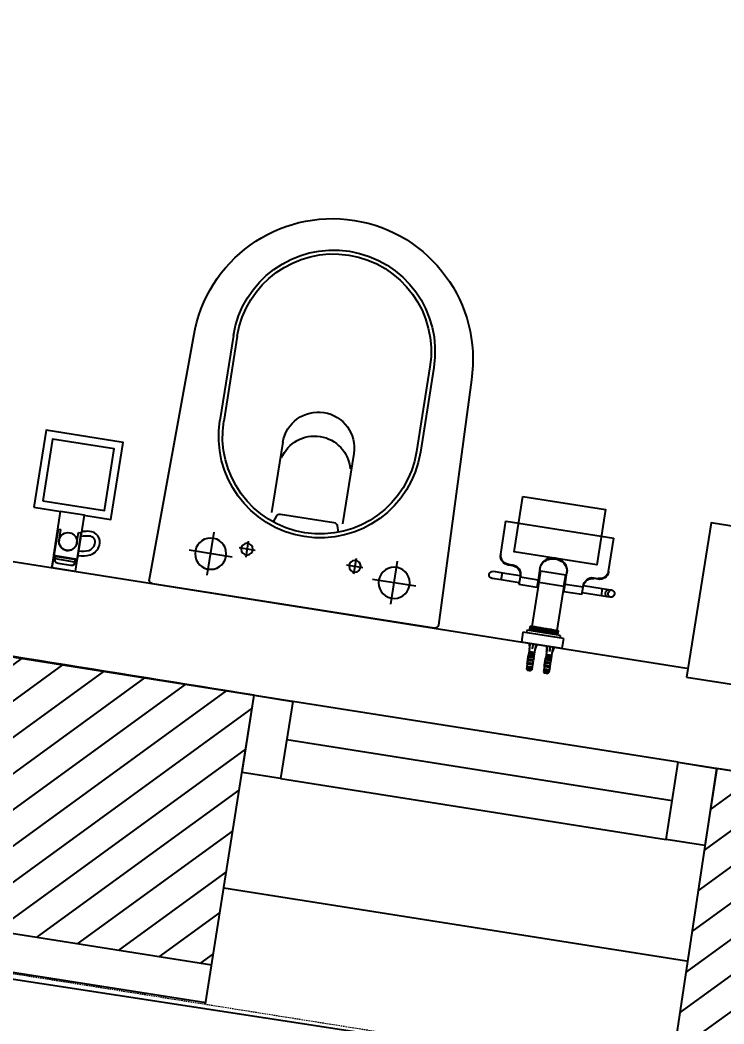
# Model space of a CAD drawing. Extents: x -678889171 to 586587, y -792238163 to 335485.
# Drawn here: x 35863 to 36764, y 42596 to 43882 of the extents above; entities that cross this region are included whole.
import ezdxf

# ---------------------------------------------------------------- set-up
doc = ezdxf.new("R2010")
doc.units = 0
doc.header["$MEASUREMENT"] = 0
doc.set_wipeout_variables(frame=1)
doc.linetypes.add('XR-A-9TH-FLOOR$0$XR-A-CORE$0$$0$HIDDEN-Z', pattern=[3, 2, -1])
doc.linetypes.add('XR-Ducts$0$XR-A-CORE$0$$0$HIDDEN-Z', pattern=[3, 2, -1])
for name, color, linetype in [('XR-A-9TH-FLOOR$0$A-WALL', 252, 'Continuous'), ('XR-A-col-910$0$A-COLS', 252, 'Continuous'), ('XR-A-col-910$0$A-COLS-PATT', 252, 'Continuous'), ('XR-A-ST Cat Walk$0$A-FLOR-STRS', 252, 'Continuous'), ('XR-A-TYP30$0$A-FURN-SANT', 252, 'Continuous'), ('XR-A-TYP30$0$A-WALL', 252, 'Continuous'), ('XR-A-TYP30$0$A-WALL-PRHT', 252, 'Continuous'), ('XR-A-TYP30$0$XR-A-TYP-2-4-6-7-8$0$A-GLAZ', 252, 'Continuous')]:
    doc.layers.add(name, color=color, linetype=linetype)
for name, color, linetype, lineweight in [('XR-A-9TH-FLOOR$0$XR-A-CORE$0$$0$A-DOOR-OVHD', 252, 'XR-A-9TH-FLOOR$0$XR-A-CORE$0$$0$HIDDEN-Z', 9), ('XR-A-col-910$0$MOD-COL', 252, 'Continuous', 50), ('XR-A-TYP30$0$xref units$0$typical-columns$0$A-COLS-CONC-PATT', 252, 'Continuous', 15), ('XR-Ducts$0$XR-A-CORE$0$$0$A-DOOR-OVHD', 252, 'XR-Ducts$0$XR-A-CORE$0$$0$HIDDEN-Z', 9)]:
    doc.layers.add(name, color=color, linetype=linetype, lineweight=lineweight)

# ---------------------------------------------------------------- blocks, each defined once
blk = doc.blocks.new('XR-A-ST Cat Walk')
at = {"layer": 'XR-A-ST Cat Walk$0$A-FLOR-STRS'}
blk.add_lwpolyline([(40106.9, 25815.9), (42385.5, 25457.3), (42882, 28619.7), (41299, 28872.3), (41280.6, 28727.6), (37922.8, 29242.9), (37828.6, 28650.3), (42175.7, 27983.2), (41886.1, 26143.3), (40200.5, 26408.6)], dxfattribs=at)
blk = doc.blocks.new('*U1541')
at = {"layer": 'XR-A-col-910$0$A-COLS-PATT'}
h = blk.add_hatch(dxfattribs=at)
h.set_pattern_fill('ANSI31', color=256, scale=300)
h.set_pattern_definition([(45, (-3150, -50), (-26.516504, 26.516504), [])])
h.paths.add_polyline_path([(-18983.5, 85098.8), (-15333.5, 85098.8), (-15333.5, 84748.8), (-18983.5, 84748.8)])
at = {"layer": 'XR-A-col-910$0$A-COLS'}
blk.add_lwpolyline([(-18983.5, 85098.8), (-15333.5, 85098.8), (-15333.5, 84748.8), (-18983.5, 84748.8)], close=True, dxfattribs=at)
blk = doc.blocks.new('XR-A-col-910')
at = {"layer": 'XR-A-col-910$0$MOD-COL', "rotation": 351.0171996988079}
blk.add_blockref('*U1541', (43200.7, -57330.5), dxfattribs=at)
blk = doc.blocks.new('XR-Ducts')
at = {"layer": 'XR-Ducts$0$XR-A-CORE$0$$0$A-DOOR-OVHD'}
blk.add_lwpolyline([(37924.5, 29254.5), (39191.4, 29052.9), (41276.6, 28726), (41299, 28872.3), (41540.2, 28835.9), (42885.4, 28617.1), (42789.3, 28024.9), (42385.3, 25455.9), (37444.6, 26236.2), (37655.5, 27559.1)], close=True, dxfattribs=at)
blk = doc.blocks.new('XR-A-TYP30$0$XR-A-TYP-2-4-5-6-7-8-9-10$0$XREF_3BR$0$SE4')
at = {"layer": 'XR-A-TYP30$0$A-FURN-SANT'}
for p, q in [((416.2, 481.1), (410.3, 481.1)), ((410.3, 475.3), (410.3, 481.1)), ((410.3, 475.3), (410.3, 475.2)), ((410.3, 475.2), (410.3, 475.2)), ((411.2, 479.3), (415.2, 479.3)), ((411.2, 479.3), (411.2, 478.3)), ((415.2, 478.3), (411.2, 478.3)), ((411.2, 475.3), (415.2, 475.3)), ((411.2, 475.3), (411.2, 474.3)), ((415.2, 474.3), (411.2, 474.3)), ((411.5, 482.3), (414.9, 482.3)), ((415.2, 479.3), (415.2, 478.3)), ((415.2, 475.3), (415.2, 474.3)), ((416.2, 475.3), (416.2, 481.1)), ((416.2, 475.3), (416.2, 475.2)), ((416.2, 475.2), (416.2, 475.2)), ((435.2, 481.1), (429.3, 481.1)), ((429.3, 475.3), (429.3, 481.1)), ((429.3, 475.3), (429.3, 475.2)), ((429.3, 475.2), (429.3, 475.2)), ((430.2, 479.3), (434.2, 479.3)), ((430.2, 479.3), (430.2, 478.3)), ((434.2, 478.3), (430.2, 478.3)), ((430.2, 475.3), (434.2, 475.3)), ((430.2, 475.3), (430.2, 474.3)), ((434.2, 474.3), (430.2, 474.3)), ((430.5, 482.3), (433.9, 482.3)), ((434.2, 479.3), (434.2, 478.3)), ((434.2, 475.3), (434.2, 474.3)), ((435.2, 475.3), (435.2, 481.1)), ((435.2, 475.3), (435.2, 475.2)), ((435.2, 475.2), (435.2, 475.2)), ((410.2, 473.4), (410.4, 473.4)), ((410.2, 468.4), (410.2, 466.8)), ((410.2, 467.5), (410.5, 467.5)), ((410.3, 465.7), (410.3, 465.7)), ((410.3, 465.7), (410.3, 465.5)), ((410.3, 459.3), (410.3, 465.5)), ((411.2, 471.3), (415.2, 471.3)), ((411.2, 471.3), (411.2, 470.3)), ((415.2, 470.3), (411.2, 470.3)), ((411.2, 467.3), (412.5, 467.3)), ((411.2, 467.3), (411.2, 466.4)), ((412.5, 466.4), (411.2, 466.4)), ((411.2, 463.3), (412.5, 463.3)), ((411.2, 463.3), (411.2, 462.4)), ((412.5, 467.3), (412.5, 467.5)), ((413.2, 467.3), (412.5, 467.3)), ((412.5, 463.8), (412.5, 467.3)), ((414, 463.8), (412.5, 463.8)), ((412.5, 463.2), (412.5, 463.8)), ((414, 463.2), (412.5, 463.2)), ((414, 467.3), (413.2, 467.3)), ((414, 467.3), (414, 467.5)), ((414, 467.3), (415.2, 467.3)), ((414, 463.8), (414, 467.3)), ((415.2, 466.4), (414, 466.4)), ((414, 463.2), (414, 463.8)), ((414, 463.3), (415.2, 463.3)), ((415.2, 471.3), (415.2, 470.3)), ((415.2, 467.3), (415.2, 466.4)), ((415.2, 463.3), (415.2, 462.4)), ((416.2, 467.5), (415.9, 467.5)), ((416.2, 473.4), (416, 473.4)), ((416.2, 466.8), (416.2, 468.4)), ((416.2, 465.7), (416.2, 465.5)), ((416.2, 465.7), (416.2, 465.7)), ((416.2, 459.3), (416.2, 465.5)), ((429.2, 473.4), (429.4, 473.4)), ((429.2, 468.4), (429.2, 466.8)), ((429.2, 467.5), (429.5, 467.5)), ((429.3, 465.7), (429.3, 465.7)), ((429.3, 465.7), (429.3, 465.5)), ((429.3, 459.3), (429.3, 465.5)), ((430.2, 471.3), (434.2, 471.3)), ((430.2, 471.3), (430.2, 470.3)), ((434.2, 470.3), (430.2, 470.3)), ((430.2, 467.3), (431.5, 467.3)), ((430.2, 467.3), (430.2, 466.4)), ((431.5, 466.4), (430.2, 466.4)), ((430.2, 463.3), (431.5, 463.3)), ((430.2, 463.3), (430.2, 462.4)), ((431.5, 467.3), (431.5, 467.5)), ((432.2, 467.3), (431.5, 467.3)), ((431.5, 463.8), (431.5, 467.3)), ((433, 463.8), (431.5, 463.8)), ((431.5, 463.2), (431.5, 463.8)), ((433, 463.2), (431.5, 463.2)), ((433, 467.3), (432.2, 467.3)), ((433, 467.3), (433, 467.5)), ((433, 467.3), (434.2, 467.3)), ((433, 463.8), (433, 467.3)), ((434.2, 466.4), (433, 466.4)), ((433, 463.2), (433, 463.8)), ((433, 463.3), (434.2, 463.3)), ((434.2, 471.3), (434.2, 470.3)), ((434.2, 467.3), (434.2, 466.4)), ((434.2, 463.3), (434.2, 462.4)), ((435.2, 467.5), (434.9, 467.5)), ((435.2, 473.4), (435, 473.4)), ((435.2, 466.8), (435.2, 468.4)), ((435.2, 465.7), (435.2, 465.5)), ((435.2, 465.7), (435.2, 465.7)), ((435.2, 459.3), (435.2, 465.5)), ((445.2, 452.8), (400.2, 452.8)), ((400.2, 441.8), (400.2, 452.8)), ((409, 452.8), (410.2, 458.3)), ((410.2, 459.3), (410.3, 459.3)), ((410.2, 459.3), (410.2, 458.3)), ((415.2, 462.4), (411.2, 462.4)), ((413.2, 452.8), (413.2, 458.3)), ((416.2, 459.3), (416.2, 459.3)), ((416.2, 458.3), (416.2, 459.3)), ((417.5, 452.8), (416.2, 458.3)), ((428, 452.8), (429.2, 458.3)), ((429.3, 459.3), (429.2, 459.3)), ((429.2, 459.3), (429.2, 458.3)), ((434.2, 462.4), (430.2, 462.4)), ((432.2, 452.8), (432.2, 458.3)), ((435.2, 459.3), (435.2, 459.3)), ((435.2, 458.3), (435.2, 459.3)), ((436.5, 452.8), (435.2, 458.3)), ((445.2, 441.8), (445.2, 452.8)), ((445.2, 441.8), (400.2, 441.8)), ((404.2, 438.8), (404.2, 441.8)), ((441.2, 438.8), (441.2, 441.8)), ((441.2, 438.8), (404.2, 438.8)), ((407.2, 437.1), (407.2, 437.1)), ((407.2, 434.3), (407.2, 437.1)), ((407.7, 437.1), (407.2, 437.1)), ((407.2, 437.1), (407.2, 434.3)), ((407.5, 434.3), (407.2, 434.3)), ((407.2, 434.3), (407.2, 434.3)), ((407.2, 434.3), (407.2, 434.1)), ((407.2, 434.3), (407.2, 434.1)), ((407.2, 434.1), (407.2, 434.1)), ((407.2, 434.1), (407.4, 434.1)), ((407.4, 434.3), (407.4, 434.1)), ((407.4, 434.1), (407.5, 434.1)), ((407.5, 434.3), (407.5, 434.1)), ((408, 434.1), (407.5, 434.1)), ((407.7, 438.8), (407.7, 437.1)), ((408, 437.1), (407.7, 437.1)), ((407.8, 436.2), (407.8, 437.1)), ((407.8, 437.1), (407.8, 436.5)), ((407.9, 436.5), (407.8, 436.5)), ((407.8, 436.5), (407.8, 436.2)), ((407.8, 436.2), (407.8, 436.2)), ((407.8, 436.2), (407.9, 436.2)), ((407.9, 437.1), (407.9, 436.5)), ((407.9, 436.5), (408, 436.5)), ((407.9, 436.2), (407.9, 436.5)), ((407.9, 436.2), (408.4, 436.2)), ((408.2, 437.1), (408, 437.1)), ((408, 436.5), (408, 437.1)), ((408, 437.1), (408, 436.5)), ((408.2, 436.5), (408, 436.5)), ((408, 434.1), (408, 436.2)), ((408.3, 434.5), (408, 434.5)), ((408.4, 434.3), (408, 434.3)), ((408, 434.1), (408.1, 434.1)), ((408.1, 434.3), (408.1, 434.1)), ((408.1, 434.1), (408.4, 434.1)), ((408.2, 436.5), (408.2, 437.1)), ((409.6, 437.1), (408.2, 437.1)), ((409.9, 436.5), (408.2, 436.5)), ((408.3, 434.5), (408.3, 436.2)), ((408.4, 434.5), (408.3, 434.5)), ((408.4, 436.5), (408.4, 434.5)), ((408.9, 434.5), (408.4, 434.5)), ((408.4, 434.5), (408.4, 434.1)), ((409.6, 434.1), (408.4, 434.1)), ((408.7, 384.8), (408.7, 434.1)), ((408.9, 434.5), (408.9, 436.5)), ((408.9, 434.5), (409.3, 434.5)), ((409.3, 434.5), (409.3, 436.5)), ((409.3, 434.5), (409.6, 434.5)), ((411.7, 437.1), (409.6, 437.1)), ((409.6, 434.5), (409.6, 436.5)), ((409.6, 434.1), (409.6, 434.5)), ((409.6, 434.5), (410.1, 434.5)), ((412, 434.1), (409.6, 434.1)), ((409.9, 436.5), (409.9, 437.1)), ((412.4, 436.5), (409.9, 436.5)), ((410.1, 434.5), (410.1, 436.5)), ((410.1, 434.5), (410.5, 434.5)), ((410.5, 434.5), (410.5, 436.5)), ((410.5, 434.5), (411.3, 434.5)), ((411.3, 434.5), (411.3, 436.5)), ((411.3, 434.5), (411.7, 434.5)), ((412.4, 437.1), (411.7, 437.1)), ((411.7, 434.5), (411.7, 436.5)), ((411.7, 434.5), (412.2, 434.5)), ((412, 434.1), (412, 434.5)), ((413.4, 434.1), (412, 434.1)), ((412.2, 434.5), (412.2, 436.5)), ((412.2, 434.5), (412.8, 434.5)), ((412.8, 437.1), (412.4, 437.1)), ((412.4, 436.5), (412.4, 437.1)), ((412.8, 436.5), (412.4, 436.5)), ((413.6, 437.1), (412.8, 437.1)), ((412.8, 436.5), (412.8, 437.1)), ((413.6, 436.5), (412.8, 436.5)), ((412.8, 434.5), (412.8, 436.5)), ((412.8, 434.5), (416, 434.5)), ((413.4, 434.1), (413.4, 434.5)), ((413.4, 434.1), (413.4, 434.5)), ((413.4, 434.1), (413.4, 434.1)), ((415.6, 437.1), (413.6, 437.1)), ((413.6, 436.5), (413.6, 437.1)), ((415.6, 436.5), (413.6, 436.5)), ((414.2, 434.5), (414.2, 434.1)), ((414.6, 434.1), (414.2, 434.1)), ((414.6, 434.5), (414.6, 434.1)), ((414.7, 434.1), (414.6, 434.1)), ((414.7, 434.1), (414.7, 434.5)), ((414.9, 434.1), (414.7, 434.1)), ((414.9, 434.1), (414.9, 434.5)), ((415.1, 434.1), (414.9, 434.1)), ((415.1, 434.1), (415.1, 434.5)), ((415.9, 434.1), (415.1, 434.1)), ((416.2, 437.1), (415.6, 437.1)), ((415.6, 436.5), (415.6, 437.1)), ((416.2, 436.5), (415.6, 436.5)), ((415.9, 434.1), (415.9, 434.5)), ((416.8, 434.1), (415.9, 434.1)), ((416, 434.5), (416, 436.5)), ((416, 434.5), (419.6, 434.5)), ((418.1, 437.1), (416.2, 437.1)), ((416.2, 436.5), (416.2, 437.1)), ((418.1, 436.5), (416.2, 436.5)), ((416.8, 434.1), (416.8, 434.5)), ((418.5, 434.1), (416.8, 434.1)), ((418.8, 437.1), (418.1, 437.1)), ((418.1, 436.5), (418.1, 437.1)), ((418.8, 436.5), (418.1, 436.5)), ((418.5, 434.1), (418.5, 434.5)), ((419.7, 434.1), (418.5, 434.1)), ((419.3, 437.1), (418.8, 437.1)), ((418.8, 436.5), (418.8, 437.1)), ((419.3, 436.5), (418.8, 436.5)), ((419.5, 437.1), (419.3, 437.1)), ((419.3, 436.5), (419.3, 437.1)), ((419.5, 436.5), (419.3, 436.5)), ((419.6, 437.1), (419.5, 437.1)), ((419.5, 436.5), (419.5, 437.1)), ((419.6, 436.5), (419.5, 436.5)), ((420.2, 437.1), (419.6, 437.1)), ((419.6, 436.5), (419.6, 437.1)), ((420.2, 436.5), (419.6, 436.5)), ((419.6, 434.5), (419.6, 436.5)), ((419.6, 434.5), (420.1, 434.5)), ((419.7, 434.1), (419.7, 434.5)), ((420.4, 434.1), (419.7, 434.1)), ((420.1, 434.5), (420.1, 436.5)), ((420.1, 436.5), (420.1, 434.5)), ((420.1, 434.5), (420.1, 434.5)), ((420.1, 434.5), (420.3, 434.5)), ((420.2, 436.5), (420.2, 437.1)), ((420.2, 437.1), (420.2, 437.1)), ((420.3, 437.1), (420.2, 437.1)), ((420.2, 436.5), (420.2, 437.1)), ((420.2, 436.5), (420.2, 436.5)), ((420.3, 434.5), (420.3, 437.1)), ((420.3, 437.1), (420.6, 437.1)), ((420.3, 434.5), (420.6, 434.5)), ((420.4, 434.1), (420.4, 434.5)), ((420.6, 437.1), (420.8, 437.1)), ((420.6, 434.5), (420.6, 437.1)), ((420.6, 434.5), (420.6, 435.1)), ((420.6, 435.1), (420.8, 435.1)), ((420.6, 434.5), (420.6, 435.1)), ((420.6, 434.5), (420.6, 434.5)), ((420.6, 434.5), (420.6, 434.5)), ((420.6, 434.5), (420.9, 434.5)), ((420.8, 435.1), (420.8, 437.1)), ((420.8, 437.1), (422, 437.1)), ((420.8, 435.1), (422, 435.1)), ((420.9, 434.5), (420.9, 435.1)), ((420.9, 434.5), (421.2, 434.5)), ((421.2, 434.5), (421.2, 435.1)), ((421.3, 434.5), (421.2, 434.5)), ((421.3, 434.5), (421.3, 435.1)), ((421.3, 434.5), (422.4, 434.5)), ((422, 435.1), (422, 437.1)), ((422, 437.1), (422.3, 437.1)), ((422, 435.1), (422.3, 435.1)), ((424.9, 437.1), (422.3, 437.1)), ((422.3, 435.1), (422.3, 437.1)), ((422.3, 435.1), (422.7, 435.1)), ((422.4, 434.5), (422.4, 435.1)), ((422.4, 434.5), (422.7, 434.5)), ((422.7, 435.1), (422.7, 437.1)), ((422.7, 435.4), (422.7, 435.4)), ((422.7, 435.4), (422.9, 435.4)), ((422.7, 434.5), (422.7, 435.4)), ((422.7, 435.4), (422.7, 434.5)), ((422.7, 434.5), (422.7, 435.1)), ((422.7, 434.5), (422.7, 435.1)), ((422.7, 434.5), (422.7, 434.5)), ((422.7, 434.5), (422.7, 434.5)), ((422.7, 434.5), (423, 434.5)), ((422.7, 434.3), (422.7, 434.3)), ((422.9, 435.4), (422.9, 437.1)), ((422.9, 435.4), (424, 435.4)), ((423, 434.5), (423, 435.4)), ((423, 434.5), (424.1, 434.5)), ((423.7, 434.5), (423.7, 434.5)), ((424, 435.4), (424, 437.1)), ((424, 435.4), (424, 437.1)), ((424, 435.4), (424, 435.4)), ((424.1, 437.1), (424.1, 434.5)), ((424.2, 434.5), (424.1, 434.5)), ((424.2, 434.5), (424.2, 437.1)), ((424.2, 434.5), (424.5, 434.5)), ((424.5, 434.5), (424.5, 437.1)), ((424.5, 434.5), (424.8, 434.5)), ((424.8, 434.5), (424.8, 437.1)), ((424.8, 437.1), (424.8, 434.5)), ((424.8, 434.5), (424.8, 434.5)), ((424.8, 434.5), (424.9, 434.5)), ((424.9, 437.1), (425.1, 437.1)), ((424.9, 437.1), (424.9, 434.5)), ((424.9, 434.5), (425.1, 434.5)), ((425, 434.1), (425, 434.5)), ((425.7, 434.1), (425, 434.1)), ((425.1, 434.5), (425.1, 437.1)), ((425.2, 437.1), (425.1, 437.1)), ((425.1, 434.5), (425.4, 434.5)), ((425.8, 437.1), (425.2, 437.1)), ((425.2, 437.1), (425.2, 437.1)), ((425.2, 436.5), (425.2, 437.1)), ((425.2, 437.1), (425.2, 436.5)), ((425.8, 436.5), (425.2, 436.5)), ((425.2, 436.5), (425.2, 436.5)), ((425.4, 434.5), (425.4, 436.5)), ((425.4, 434.5), (425.4, 436.5)), ((425.4, 434.5), (425.8, 434.5)), ((425.4, 434.5), (425.4, 434.5)), ((425.7, 434.1), (425.7, 434.5)), ((426.9, 434.1), (425.7, 434.1)), ((425.9, 437.1), (425.8, 437.1)), ((425.8, 436.5), (425.8, 437.1)), ((425.9, 436.5), (425.8, 436.5)), ((425.8, 434.5), (425.8, 436.5)), ((425.8, 434.5), (429.4, 434.5)), ((426.1, 437.1), (425.9, 437.1)), ((425.9, 436.5), (425.9, 437.1)), ((426.1, 436.5), (425.9, 436.5)), ((426.6, 437.1), (426.1, 437.1)), ((426.1, 436.5), (426.1, 437.1)), ((426.6, 436.5), (426.1, 436.5)), ((427.3, 437.1), (426.6, 437.1)), ((426.6, 436.5), (426.6, 437.1)), ((427.3, 436.5), (426.6, 436.5)), ((426.9, 434.1), (426.9, 434.5)), ((428.6, 434.1), (426.9, 434.1)), ((429.3, 437.1), (427.3, 437.1)), ((427.3, 436.5), (427.3, 437.1)), ((429.3, 436.5), (427.3, 436.5)), ((428.6, 434.1), (428.6, 434.5)), ((429.5, 434.1), (428.6, 434.1)), ((429.9, 437.1), (429.3, 437.1)), ((429.3, 436.5), (429.3, 437.1)), ((429.9, 436.5), (429.3, 436.5)), ((429.4, 434.5), (429.4, 436.5)), ((429.4, 434.5), (432.6, 434.5)), ((429.5, 434.1), (429.5, 434.5)), ((430.4, 434.1), (429.5, 434.1)), ((431.8, 437.1), (429.9, 437.1)), ((429.9, 436.5), (429.9, 437.1)), ((431.8, 436.5), (429.9, 436.5)), ((430.4, 434.1), (430.4, 434.5)), ((430.6, 434.1), (430.4, 434.1)), ((430.6, 434.1), (430.6, 434.5)), ((430.7, 434.1), (430.6, 434.1)), ((430.7, 434.1), (430.7, 434.5)), ((430.8, 434.1), (430.7, 434.1)), ((430.8, 434.1), (430.8, 434.5)), ((431.2, 434.1), (430.8, 434.1)), ((431.2, 434.1), (431.2, 434.5)), ((432.6, 437.1), (431.8, 437.1)), ((431.8, 436.5), (431.8, 437.1)), ((432.6, 436.5), (431.8, 436.5)), ((432, 434.1), (432, 434.5)), ((432, 434.5), (432, 434.1)), ((433.4, 434.1), (432, 434.1)), ((432, 434.1), (432, 434.1)), ((433, 437.1), (432.6, 437.1)), ((432.6, 436.5), (432.6, 437.1)), ((433, 436.5), (432.6, 436.5)), ((432.6, 434.5), (432.6, 436.5)), ((432.6, 434.5), (433.3, 434.5)), ((433, 436.5), (433, 437.1)), ((433.7, 437.1), (433, 437.1)), ((435.6, 436.5), (433, 436.5)), ((433.3, 434.5), (433.3, 436.5)), ((433.3, 434.5), (433.7, 434.5)), ((433.4, 434.1), (433.4, 434.5)), ((435.8, 434.1), (433.4, 434.1)), ((435.8, 437.1), (433.7, 437.1)), ((433.7, 434.5), (433.7, 436.5)), ((433.7, 434.5), (434.2, 434.5)), ((434.2, 434.5), (434.2, 436.5)), ((434.2, 434.5), (434.9, 434.5)), ((434.9, 434.5), (434.9, 436.5)), ((434.9, 434.5), (435.3, 434.5)), ((435.3, 434.5), (435.3, 436.5)), ((435.3, 434.5), (435.8, 434.5)), ((435.6, 436.5), (435.6, 437.1)), ((437.2, 436.5), (435.6, 436.5)), ((437.2, 437.1), (435.8, 437.1)), ((435.8, 434.5), (435.8, 436.5)), ((435.8, 434.1), (435.8, 434.5)), ((435.8, 434.5), (436.2, 434.5)), ((437.1, 434.1), (435.8, 434.1)), ((436.2, 434.5), (436.2, 436.5)), ((436.2, 434.5), (436.6, 434.5)), ((436.6, 434.5), (436.6, 436.5)), ((437, 434.5), (436.6, 434.5)), ((436.7, 384.8), (436.7, 434.1)), ((437, 434.5), (437, 436.5)), ((437, 436.2), (437.6, 436.2)), ((437.1, 434.5), (437, 434.5)), ((437.1, 434.5), (437.1, 436.2)), ((437.4, 434.5), (437.1, 434.5)), ((437.1, 434.1), (437.1, 434.5)), ((437.4, 434.3), (437.1, 434.3)), ((437.1, 434.1), (437.3, 434.1)), ((437.4, 437.1), (437.2, 437.1)), ((437.2, 436.5), (437.2, 437.1)), ((437.4, 436.5), (437.2, 436.5)), ((437.3, 434.3), (437.3, 434.1)), ((437.3, 434.1), (437.4, 434.1)), ((437.7, 437.1), (437.4, 437.1)), ((437.4, 436.5), (437.4, 437.1)), ((437.4, 434.1), (437.4, 436.2)), ((437.9, 434.1), (437.4, 434.1)), ((437.5, 436.5), (437.5, 437.1)), ((437.5, 436.5), (437.6, 436.5)), ((437.6, 436.5), (437.6, 437.1)), ((437.6, 436.5), (437.6, 437.1)), ((437.6, 436.5), (437.6, 436.5)), ((437.6, 436.2), (437.6, 436.5)), ((437.6, 436.2), (437.6, 436.5)), ((437.6, 436.2), (437.6, 436.2)), ((437.6, 436.2), (437.7, 436.2)), ((437.7, 438.8), (437.7, 437.1)), ((438.2, 437.1), (437.7, 437.1)), ((437.7, 436.2), (437.7, 437.1)), ((438.2, 434.3), (437.9, 434.3)), ((437.9, 434.3), (437.9, 434.1)), ((437.9, 434.1), (438.1, 434.1)), ((438.1, 434.3), (438.1, 434.1)), ((438.1, 434.1), (438.3, 434.1)), ((438.2, 437.1), (438.3, 437.1)), ((438.2, 434.3), (438.2, 437.1)), ((438.3, 434.3), (438.2, 434.3)), ((438.3, 434.3), (438.3, 437.1)), ((438.3, 434.3), (438.3, 434.1)), ((438.3, 434.1), (438.3, 434.3)), ((438.3, 434.1), (438.3, 434.1)), ((367.7, 388.8), (357.7, 388.8)), ((367.7, 388.8), (367.7, 380.8)), ((387.7, 388.8), (367.7, 388.8)), ((387.7, 382.7), (387.7, 390.8)), ((407.7, 390.8), (387.7, 390.8)), ((407.7, 382.7), (407.7, 390.8)), ((407.7, 382.7), (407.7, 390.8)), ((408.7, 390.8), (407.7, 390.8)), ((437.7, 390.8), (436.7, 390.8)), ((437.7, 390.8), (437.7, 382.7)), ((457.7, 390.8), (437.7, 390.8)), ((437.7, 390.8), (437.7, 382.7)), ((457.7, 390.8), (457.7, 382.7)), ((478.7, 388.8), (457.7, 388.8)), ((478.7, 380.8), (478.7, 388.8)), ((485.8, 388.8), (478.7, 388.8)), ((488.9, 388.8), (485.8, 388.8)), ((357.7, 380.8), (367.7, 380.8)), ((367.7, 380.8), (387.6, 380.8)), ((407.7, 382.7), (387.7, 382.7)), ((387.7, 381.5), (387.7, 382.7)), ((407.7, 369.6), (407.7, 382.7)), ((407.7, 378.8), (408.7, 378.8)), ((408.7, 384.8), (436.7, 384.8)), ((408.7, 372.3), (408.7, 384.8)), ((436.7, 384.8), (436.7, 372.3)), ((436.7, 378.8), (437.7, 378.8)), ((437.7, 382.7), (437.7, 369.6)), ((457.7, 382.7), (437.7, 382.7)), ((457.7, 382.7), (457.7, 381.5)), ((457.8, 380.8), (478.7, 380.8)), ((478.7, 380.8), (485.8, 380.8)), ((485.8, 380.8), (488.9, 380.8)), ((377.7, 371.5), (372.7, 371.5)), ((372.7, 371.5), (372.7, 370.6)), ((372.7, 370.6), (377.7, 370.6)), ((377.7, 370.6), (377.7, 371.5)), ((408.7, 372.3), (436.7, 372.3)), ((467.7, 370.6), (467.7, 371.5)), ((472.7, 371.5), (467.7, 371.5)), ((467.7, 370.6), (472.7, 370.6)), ((472.7, 370.6), (472.7, 371.5)), ((362.7, 361.1), (362.7, 361.9)), ((362.7, 361.1), (362.7, 324.1)), ((482.7, 361.9), (482.7, 361.1)), ((482.7, 361.1), (482.7, 324.1)), ((362.8, 324.1), (482.6, 324.1))]:
    blk.add_line(p, q, dxfattribs=at)
for points in [[(407.2, 434.1), (438.3, 434.1), (438.3, 437.1), (407.2, 437.1)], [(376.8, 294.5), (468.7, 294.5), (468.7, 356), (376.8, 356)]]:
    blk.add_lwpolyline(points, close=True, dxfattribs=at)
for centre, radius, start, end in [((420.6, 434.8), 0.303, 249.713, 266.578), ((420.6, 434.6), 0.191, 245.5072, 295.3419), ((420.8, 433.8), 0.688, 95.9832, 109.0037), ((420.8, 433.9), 0.513, 94.8314, 107.1936), ((421.2, 430.6), 3.86, 76.2872, 96.7169), ((422.3, 434.5), 0.178, 230.815, 271.7767), ((422.9, 435.5), 1.25, 262.2328, 271.7069), ((423.2, 434.5), 0.178, 268.2233, 308.9187), ((424.2, 430.5), 3.94, 82.708, 103.5674), ((424.6, 433.8), 0.688, 70.9963, 84.0168), ((424.6, 433.9), 0.519, 72.5665, 84.4833), ((424.8, 434.8), 0.303, 273.422, 290.287), ((357.7, 384.8), 4, 90, 270), ((488.9, 384.8), 4, 270, 90), ((377.5, 380.8), 10.3, 271.4545, 3.7433), ((377.6, 381.5), 10, 270.7148, 351.5135), ((382.8, 381.5), 4.95, 342.2494, 1.6628), ((462.7, 381.5), 4.95, 178.3503, 197.7376), ((468, 380.8), 10.3, 176.2277, 268.5745), ((467.8, 381.5), 9.96, 188.2757, 269.496), ((372.7, 361.5), 10, 89.9854, 177.4108), ((372.7, 360.6), 9.98, 89.8092, 177.2539), ((472.7, 361.5), 10, 2.5889, 90.0149), ((472.7, 360.6), 9.98, 2.7464, 90.1904), ((374.1, 177.9), 146.7, 94.406, 94.4421), ((472.5, 204.6), 120, 85.1228, 85.1671)]:
    blk.add_arc(centre, radius, start, end, dxfattribs=at)
for centre, major_axis, ratio, start_param, end_param in [((413.2, 473.4), (0, 10.5), 0.285569, 1.403348, 1.570796), ((413.2, 477), (0, -10.5), 0.285569, -1.403348, -1.209195), ((413.2, 480), (3, 0), 0.760351, 3.989655, 5.435123), ((413.2, 476), (3, 0), 0.760351, 3.989655, 5.435123), ((413.2, 477), (0, -10.5), 0.285569, 1.209195, 1.403348), ((413.2, 473.4), (0, 10.5), 0.285569, 4.712389, 4.879837), ((432.2, 473.4), (0, 10.5), 0.285569, 1.403348, 1.570796), ((432.2, 477), (0, -10.5), 0.285569, -1.403348, -1.209195), ((432.2, 480), (3, 0), 0.760351, 3.989655, 5.435123), ((432.2, 476), (3, 0), 0.760351, 3.989655, 5.435123), ((432.2, 477), (0, -10.5), 0.285569, 1.209195, 1.403348), ((432.2, 473.4), (0, 10.5), 0.285569, 4.712389, 4.879837), ((413.2, 473.4), (0, -6.74), 0.445101, 4.712389, 4.895847), ((413.2, 470.9), (0, 6.74), 0.445101, 1.209195, 1.545119), ((413.2, 471.3), (0, -8.33), 0.359989, 4.738067, 5.192367), ((413.2, 468.4), (0, 8.33), 0.359989, 1.39272, 1.673729), ((413.2, 466.8), (0, 6.74), 0.445101, 1.467863, 1.738244), ((413.2, 464.4), (0, 6.74), 0.445101, 1.090818, 1.403348), ((413.2, 472), (3, 0), 0.760351, 3.989655, 5.435123), ((413.2, 468.6), (3, 0), 0.976011, 3.989655, 4.459709), ((413.2, 474.3), (0, -7.06), 0.425017, 6.030505, 6.283185), ((413.2, 474.3), (0, 7.06), 0.425017, 3.141593, 3.394273), ((413.2, 468.6), (3, 0), 0.976011, 4.965069, 5.435123), ((413.2, 471.3), (0, -8.33), 0.359989, 1.090818, 1.545119), ((413.2, 464.4), (0, 6.74), 0.445101, 4.879837, 5.192367), ((413.2, 470.9), (0, 6.74), 0.445101, 4.738067, 5.073991), ((413.2, 473.4), (0, 6.74), 0.445101, 4.528931, 4.712389), ((413.2, 468.4), (0, 8.33), 0.359989, 4.609456, 4.890466), ((413.2, 466.8), (0, 6.74), 0.445101, 4.544941, 4.815322), ((432.2, 473.4), (0, 6.74), 0.445101, 1.570796, 1.754254), ((432.2, 470.9), (0, 6.74), 0.445101, 1.209195, 1.545119), ((432.2, 471.3), (0, -8.33), 0.359989, 4.738067, 5.192367), ((432.2, 468.4), (0, 8.33), 0.359989, 1.39272, 1.673729), ((432.2, 466.8), (0, 6.74), 0.445101, 1.467863, 1.738244), ((432.2, 464.4), (0, 6.74), 0.445101, 1.090818, 1.403348), ((432.2, 472), (3, 0), 0.760351, 3.989655, 5.435123), ((432.2, 468.6), (3, 0), 0.976011, 3.989655, 4.459709), ((432.2, 474.3), (0, -7.06), 0.425017, 6.030505, 6.283185), ((432.2, 474.3), (0, 7.06), 0.425017, 3.141593, 3.394273), ((432.2, 468.6), (3, 0), 0.976011, 4.965069, 5.435123), ((432.2, 471.3), (0, -8.33), 0.359989, 1.090818, 1.545119), ((432.2, 464.4), (0, 6.74), 0.445101, 4.879837, 5.192367), ((432.2, 470.9), (0, 6.74), 0.445101, 4.738067, 5.073991), ((432.2, 473.4), (0, -6.74), 0.445101, 1.387338, 1.570796), ((432.2, 468.4), (0, 8.33), 0.359989, 4.609456, 4.890466), ((432.2, 466.8), (0, 6.74), 0.445101, 4.544941, 4.815322), ((413.2, 471.4), (-0.8, -51.9), 0.055876, -1.314474, -1.20343), ((413.2, 464.6), (3, 0), 0.976011, 3.989655, 5.435123), ((413.2, 471.4), (-2.9, -51.9), 0.014553, 1.205061, 1.316105), ((413.2, 471.4), (2.9, -51.9), 0.014553, -1.316105, -1.205061), ((413.2, 471.4), (0.8, -51.9), 0.055876, 1.20343, 1.314474), ((432.2, 471.4), (-0.8, -51.9), 0.055876, -1.314474, -1.20343), ((432.2, 464.6), (3, 0), 0.976011, 3.989655, 5.435123), ((432.2, 471.4), (-2.9, -51.9), 0.014553, 1.205061, 1.316105), ((432.2, 471.4), (2.9, -51.9), 0.014553, -1.316105, -1.205061), ((432.2, 471.4), (0.8, -51.9), 0.055876, 1.20343, 1.314474), ((420.6, 434.6), (-0.068, 0.171), 0.902963, 2.7256, 3.147611), ((424.8, 434.6), (0.068, 0.171), 0.902963, 3.133356, 3.557585), ((485.8, 384.8), (0, -4), 0.707107, 3.141593, 6.283185), ((488.9, 384.8), (0, -4), 0.707107, 3.141593, 6.283185)]:
    blk.add_ellipse(centre, major_axis=major_axis, ratio=ratio, start_param=start_param, end_param=end_param, dxfattribs=at)
for points in [[(410.3, 481.1), (410.7, 481.5), (411.1, 481.9), (411.5, 482.3)], [(416.2, 481.1), (415.8, 481.5), (415.4, 481.9), (414.9, 482.3)], [(429.3, 481.1), (429.7, 481.5), (430.1, 481.9), (430.5, 482.3)], [(435.2, 481.1), (434.8, 481.5), (434.4, 481.9), (433.9, 482.3)], [(420.6, 434.5), (420.5, 434.5), (420.5, 434.4), (420.6, 434.4)], [(420.5, 434.4), (420.5, 434.4), (420.5, 434.4), (420.6, 434.4)], [(420.8, 434.4), (420.8, 434.4), (420.7, 434.4), (420.7, 434.4)], [(424.7, 434.4), (424.7, 434.4), (424.7, 434.4), (424.7, 434.4)], [(424.8, 434.4), (424.9, 434.4), (424.9, 434.5), (424.9, 434.5)], [(424.8, 434.4), (424.9, 434.4), (424.9, 434.4), (424.9, 434.4)]]:
    blk.add_open_spline(points, degree=3, dxfattribs=at)
for points, knots in [([(420.4, 434.5), (420.4, 434.5), (420.4, 434.5), (420.5, 434.4), (420.5, 434.4)], [0, 0, 0, 0, 0.233221, 1, 1, 1, 1]), ([(420.7, 434.4), (420.8, 434.5), (420.9, 434.5), (421, 434.5), (421.1, 434.5), (421.4, 434.5), (421.5, 434.5), (421.8, 434.4), (422, 434.4), (422.2, 434.4), (422.2, 434.4), (422.3, 434.3)], [0, 0, 0, 0, 0.125, 0.125, 0.25, 0.25, 0.5, 0.5, 0.75, 0.75, 1, 1, 1, 1]), ([(422.1, 434.4), (422.2, 434.4), (422.2, 434.3), (422.2, 434.3), (422.3, 434.3), (422.4, 434.3), (422.5, 434.3), (422.6, 434.3), (422.7, 434.3), (422.7, 434.3)], [0, 0, 0, 0, 0.081315, 0.172885, 0.303173, 0.525174, 0.708317, 0.899275, 1, 1, 1, 1]), ([(422.3, 434.3), (422.3, 434.3), (422.3, 434.3), (422.3, 434.3), (422.4, 434.3), (422.5, 434.3), (422.5, 434.3), (422.6, 434.3), (422.7, 434.3), (422.7, 434.3)], [0, 0, 0, 0, 0.25, 0.25, 0.5, 0.5, 0.75, 0.75, 1, 1, 1, 1]), ([(422.7, 434.3), (422.8, 434.3), (422.8, 434.3), (422.9, 434.3), (423, 434.3), (423, 434.3), (423.1, 434.3), (423.1, 434.3), (423.2, 434.3), (423.2, 434.3)], [0, 0, 0, 0, 0.25, 0.25, 0.5, 0.5, 0.75, 0.75, 1, 1, 1, 1]), ([(422.9, 434.3), (422.9, 434.3), (423, 434.3), (423.1, 434.3), (423.1, 434.3), (423.2, 434.3), (423.3, 434.4), (423.3, 434.4), (423.3, 434.4)], [0, 0, 0, 0, 0.012674, 0.296722, 0.605834, 0.842756, 0.990911, 1, 1, 1, 1]), ([(423.2, 434.3), (423.2, 434.3), (423.2, 434.4), (423.3, 434.4), (423.3, 434.4), (423.5, 434.4), (423.6, 434.4), (423.9, 434.5), (424.1, 434.5), (424.4, 434.5), (424.5, 434.5), (424.7, 434.4)], [0, 0, 0, 0, 0.125, 0.125, 0.25, 0.25, 0.5, 0.5, 0.75, 0.75, 1, 1, 1, 1]), ([(424.8, 434.4), (424.8, 434.4), (424.8, 434.4), (424.9, 434.4), (424.9, 434.4), (424.9, 434.4)], [0, 0, 0, 0, 0.418647, 0.862444, 1, 1, 1, 1]), ([(424.9, 434.4), (424.9, 434.4), (425, 434.4), (425, 434.5), (425, 434.5)], [0, 0, 0, 0, 0.310918, 1, 1, 1, 1]), ([(407.7, 370.5), (407.7, 368.6), (408, 366.9), (409.4, 363.5), (410.4, 362.1), (412.5, 360.2), (413.3, 359.6), (414.9, 358.6), (415.8, 358.2), (418.6, 357.2), (420.6, 356.8), (424.7, 356.8), (426.8, 357.2), (429.6, 358.2), (430.5, 358.6), (432.1, 359.6), (432.9, 360.1), (434.3, 361.4), (434.9, 362.1), (435.9, 363.6), (436.3, 364.4), (437.4, 366.8), (437.7, 368.6), (437.7, 370.5)], [0, 0, 0, 0, 0.125, 0.125, 0.25, 0.25, 0.3125, 0.3125, 0.375, 0.375, 0.5, 0.5, 0.625, 0.625, 0.6875, 0.6875, 0.75, 0.75, 0.8125, 0.8125, 0.875, 0.875, 1, 1, 1, 1]), ([(437.7, 369.6), (437.7, 367.7), (437.4, 366), (436, 362.6), (435, 361.2), (432.9, 359.3), (432.2, 358.7), (430.5, 357.7), (429.6, 357.3), (426.8, 356.3), (424.8, 356), (420.7, 356), (418.6, 356.3), (415.8, 357.3), (414.9, 357.7), (413.3, 358.7), (412.5, 359.3), (411.2, 360.5), (410.6, 361.2), (409.5, 362.7), (409.1, 363.5), (408, 365.9), (407.7, 367.7), (407.7, 369.6)], [0, 0, 0, 0, 0.125, 0.125, 0.25, 0.25, 0.3125, 0.3125, 0.375, 0.375, 0.5, 0.5, 0.625, 0.625, 0.6875, 0.6875, 0.75, 0.75, 0.8125, 0.8125, 0.875, 0.875, 1, 1, 1, 1])]:
    blk.add_open_spline(points, degree=3, knots=knots, dxfattribs=at)
blk = doc.blocks.new('XR-A-TYP30$0$XR-A-TYP-2-4-5-6-7-8-9-10$0$XREF_3BR$0$YHFH')
at = {"layer": 'XR-A-TYP30$0$A-FURN-SANT'}
for p, q in [((3812.9, 8626), (3812.9, 8570.1)), ((4093.3, 8605.1), (3983.3, 8605.1)), ((3785, 8598.1), (3840.8, 8598.1)), ((4093.3, 8600), (3983.3, 8600)), ((3825.9, 8534.2), (3825.9, 8555.2)), ((3836.2, 8545.1), (3815.7, 8545.1)), ((3873.8, 8514.4), (3865.7, 8517.3)), ((3968.3, 8521.1), (3877.1, 8521.1)), ((3877.1, 8440.4), (3877.1, 8509.7)), ((3873.8, 8435.7), (3865.7, 8432.8)), ((3968.3, 8429), (3877.1, 8429)), ((3825.9, 8415.9), (3825.9, 8394.9)), ((3836.2, 8405.1), (3815.7, 8405.1)), ((3812.9, 8388), (3812.9, 8332.1)), ((3785, 8360.1), (3840.8, 8360.1)), ((4093.3, 8350.1), (3983.3, 8350.1)), ((4093.3, 8345.1), (3983.3, 8345.1))]:
    blk.add_line(p, q, dxfattribs=at)
blk.add_lwpolyline([(3763.3, 8292.6, 0.420556), (3768.4, 8287.6), (4085, 8295.1, 0.990797), (4085, 8655.1), (3768.3, 8662.6, 0.414202), (3763.3, 8657.6)], format="xyb", close=True, dxfattribs=at)
for centre, radius in [((3812.9, 8598.1), 20), ((3825.9, 8545.1), 7.5), ((3825.9, 8405.1), 7.5), ((3812.9, 8360.1), 20)]:
    blk.add_circle(centre, radius, dxfattribs=at)
for centre, radius, start, end in [((3983.3, 8475.1), 130, 90, 270), ((4093.3, 8475.1), 130, 270, 90), ((3983.3, 8475.1), 125, 90, 270), ((4093.3, 8475.1), 125, 270, 90), ((3872.1, 8509.7), 5, 0, 70.2415), ((3937.1, 8475.1), 46, 284.2033, 75.7967), ((3968.3, 8475.1), 46, 270, 90), ((3872.1, 8440.4), 5, 289.7585, 0)]:
    blk.add_arc(centre, radius, start, end, dxfattribs=at)
blk = doc.blocks.new('XR-A-TYP30$0$XR-A-TYP-2-4-5-6-7-8-9-10$0$Main builing-00$0$210915_PA_Layout$0$Xref_Tower B_01-09F|Gutter1')
blk.add_wipeout([(0, 0), (0, -0.1), (0.1, -0.1), (0.1, 0)]).dxf.layer = 'XR-A-TYP30$0$A-FURN-SANT'
at = {"layer": 'XR-A-TYP30$0$A-FURN-SANT'}
for points in [[(0, 0), (0.1, 0), (0.1, -0.1), (0, -0.1)], [(0.01, -0.01), (0.09, -0.01), (0.09, -0.09), (0.01, -0.09)]]:
    blk.add_lwpolyline(points, close=True, dxfattribs=at)
blk = doc.blocks.new('XR-A-TYP30$0$XR-A-TYP-2-4-5-6-7-8-9-10$0$Main builing-00$0$210915_PA_Layout$0$A$C42064D30')
blk.add_wipeout([(15.7, -72.9), (15.7, -16.2), (14.8, -15.6), (14.8, 0), (-15, 0), (-14.8, -15.6), (-15.7, -16.2), (-15.7, -20.9), (-19.5, -21), (-24.7, -21.8), (-29.7, -23.4), (-34.1, -26.2), (-37.5, -29.9), (-40.1, -34.8), (-40.8, -39.3), (-40.4, -43.4), (-38.8, -47.1), (-36.4, -50.1), (-33, -52.2), (-28.5, -53.7), (-23.9, -53.5), (-19.1, -52.7), (-15.7, -51.7), (-15.7, -45.5), (-19.5, -46.5), (-25, -47.6), (-28.9, -47.6), (-31.1, -46.5), (-33.4, -44.5), (-34.6, -41.5), (-34.6, -38), (-33.8, -35.3), (-32.2, -32.5), (-29.8, -30.5), (-26.1, -28.5), (-21.9, -27.4), (-17.6, -26.8), (-15.7, -26.9), (-15.7, -20.9), (-15.7, -72.9)]).dxf.layer = 'XR-A-TYP30$0$A-FURN-SANT'
at = {"layer": 'XR-A-TYP30$0$A-FURN-SANT'}
for points in [[(-11.5, -50), (-14.5, -50), (-15, 0), (15, 0), (14.5, -50), (11.5, -50)], [(-14.8, -15.6), (-15, 0), (15, 0), (14.8, -15.6)], [(-12.4, -11.8), (12.4, -11.8)], [(15.7, -16.2), (-15.7, -16.2)], [(-13.5, -14.8), (13.5, -14.8)], [(-11.5, -36.4), (-11.5, -50)], [(11.5, -36.4), (11.5, -50)]]:
    blk.add_lwpolyline(points, dxfattribs=at)
blk.add_lwpolyline([(-15.7, -72.9), (15.7, -72.9), (15.7, -16.2), (13.5, -14.8), (12.4, -11.8), (12.9, -11.2), (12.9, -9.3), (10.9, -7.6), (8.2, -6.9), (-8.2, -6.9), (-10.9, -7.6), (-12.9, -9.3), (-12.9, -11.2), (-12.4, -11.8), (-13.5, -14.8), (-15.7, -16.2)], close=True, dxfattribs=at)
for points in [[(-15.6, -20.9, 0.127976), (-30.7, -24, 0.250832), (-40.6, -37.9, 0.487455), (-25.2, -53.6, 0.040635), (-15.7, -51.7, 0.040635)], [(-15.7, -26.9, 0.129566), (-28, -29.4, 0.250832), (-34.7, -38.7, 0.487455), (-25.9, -47.6, 0.048655), (-15.7, -45.5, 0.044421)]]:
    blk.add_lwpolyline(points, format="xyb", dxfattribs=at)
blk.add_circle((0, -36.4), 11.5, dxfattribs=at)
blk.add_arc((0, -36.4), 11.5, 0, 180, dxfattribs=at)
blk = doc.blocks.new('*U1352')
at = {"layer": 'XR-A-TYP30$0$XR-A-TYP-2-4-6-7-8$0$A-GLAZ'}
for p, q in [((80476.1, 59997.1), (79976.1, 59997.1)), ((79976.1, 59947.1), (80476.1, 59947.1)), ((79976.1, 59897.1), (80476.1, 59897.1))]:
    blk.add_line(p, q, dxfattribs=at)
blk.add_lwpolyline([(79926.1, 60147.1), (80526.1, 60147.1)], dxfattribs=at)
for points in [[(79926.1, 59997.1), (79976.1, 59997.1), (79976.1, 59897.1), (79926.1, 59897.1)], [(80476.1, 59997.1), (80526.1, 59997.1), (80526.1, 59897.1), (80476.1, 59897.1)]]:
    blk.add_lwpolyline(points, close=True, dxfattribs=at)
blk = doc.blocks.new('XR-A-TYP30')
at = {"layer": 'XR-A-TYP30$0$A-FURN-SANT'}
blk.add_line((37874.6, 29789.2, 0), (39517.5, 29529.3, 0), dxfattribs=at)
at = {"layer": 'XR-A-TYP30$0$A-WALL-PRHT', "ltscale": 0.05, "extrusion": (3.09981e-09, -6.24932e-10, 1), "elevation": 0}
blk.add_lwpolyline([(39517.1, 29518.1), (39615.9, 29502.4), (39647.2, 29700), (39548.4, 29715.6)], close=True, dxfattribs=at)
blk.add_wipeout([(39496.2, 29005.6), (39555.9, 29401.1), (38963.3, 29494.8), (38900.9, 29099.7)]).translate(0, 0, 0).dxf.layer = 'XR-A-TYP30$0$xref units$0$typical-columns$0$A-COLS-CONC-PATT'
at = {"layer": 'XR-A-TYP30$0$A-WALL'}
for p, q in [((38900.9, 29099.7, 0), (38963.3, 29494.8, 0)), ((39496.2, 29005.6, 0), (39555.9, 29401.1, 0))]:
    blk.add_line(p, q, dxfattribs=at)
at = {"layer": 'XR-A-TYP30$0$A-WALL', "elevation": 0}
blk.add_lwpolyline([(38901.1, 29100.8), (37921.7, 29254.5)], dxfattribs=at)
at = {"layer": 'XR-A-TYP30$0$A-WALL'}
blk.add_arc((19191.6, -101997.8, 0), 132967.6, 80.844037, 81.190349, dxfattribs=at)
at = {"layer": 'XR-A-TYP30$0$A-FURN-SANT', "extrusion": (3.1172e-09, -5.11478e-10, 1), "xscale": -1000.000000000006, "yscale": 1000.000000000006, "zscale": 1000.000000000001, "rotation": 171.0005480621015}
blk.add_blockref('XR-A-TYP30$0$XR-A-TYP-2-4-5-6-7-8-9-10$0$Main builing-00$0$210915_PA_Layout$0$Xref_Tower B_01-09F|Gutter1', (38680.9, 29735.5, 0), dxfattribs=at)
at = {"layer": 'XR-A-TYP30$0$A-FURN-SANT', "extrusion": (3.11719e-09, -5.11549e-10, 1), "xscale": -1.166667827585023, "yscale": 1.166667827585024, "zscale": 1.166667827585023, "rotation": 171.0027739000467}
blk.add_blockref('XR-A-TYP30$0$XR-A-TYP-2-4-5-6-7-8-9-10$0$XREF_3BR$0$SE4', (38926.9, 30157.6, 0), dxfattribs=at)
at = {"layer": 'XR-A-TYP30$0$XR-A-TYP-2-4-6-7-8$0$A-GLAZ', "rotation": 171.016703010645}
blk.add_blockref('*U1352', (127854.3, 76083.3, 0), dxfattribs=at)
at = {"layer": 'XR-A-TYP30$0$A-FURN-SANT', "extrusion": (3.11719e-09, -5.11549e-10, 1), "xscale": -1, "rotation": 261.0025984632935}
blk.add_blockref('XR-A-TYP30$0$XR-A-TYP-2-4-5-6-7-8-9-10$0$XREF_3BR$0$YHFH', (30053.9, 27217.5, 0), dxfattribs=at)
at = {"layer": 'XR-A-TYP30$0$A-FURN-SANT', "extrusion": (3.1172e-09, -5.11478e-10, 1), "rotation": 171.0005480621017}
blk.add_blockref('XR-A-TYP30$0$XR-A-TYP-2-4-5-6-7-8-9-10$0$Main builing-00$0$210915_PA_Layout$0$A$C42064D30', (38718.9, 29655.7, 0), dxfattribs=at)
at = {"layer": 'XR-A-TYP30$0$A-WALL'}
blk.add_arc((13165.4, -130113.2), 161679.4, 80.81851, 81.215891, dxfattribs=at)

msp = doc.modelspace()

# ---------------------------------------------------------------- block references
at = {"layer": 'XR-A-9TH-FLOOR$0$A-WALL'}
msp.add_blockref('XR-A-ST Cat Walk', (-2800.4, 13522.1), dxfattribs=at)

# ---------------------------------------------------------------- next in the draw order: block references
msp.add_blockref('XR-A-col-910', (-2800.4, 13522.1), dxfattribs=at)

# ---------------------------------------------------------------- next in the draw order: block references
msp.add_blockref('XR-Ducts', (-2800.4, 13522.1), dxfattribs=at)

# ---------------------------------------------------------------- next in the draw order: linework, layer by layer
at = {"layer": 'XR-A-9TH-FLOOR$0$XR-A-CORE$0$$0$A-DOOR-OVHD'}
msp.add_lwpolyline([(37852.8, 39251.6), (34644.1, 39758.4), (34855.1, 41081.2), (35124.1, 42776.6), (36391, 42575), (38476.1, 42248.1), (38498.6, 42394.4), (38739.7, 42358), (40084.9, 42139.2), (39988.9, 41547), (39890.4, 40920.5)], dxfattribs=at)

# ---------------------------------------------------------------- next in the draw order: block references
at = {"layer": 'XR-A-9TH-FLOOR$0$A-WALL'}
msp.add_blockref('XR-A-TYP30', (-2800.4, 13522.1), dxfattribs=at)

doc.saveas('drawing.dxf')
